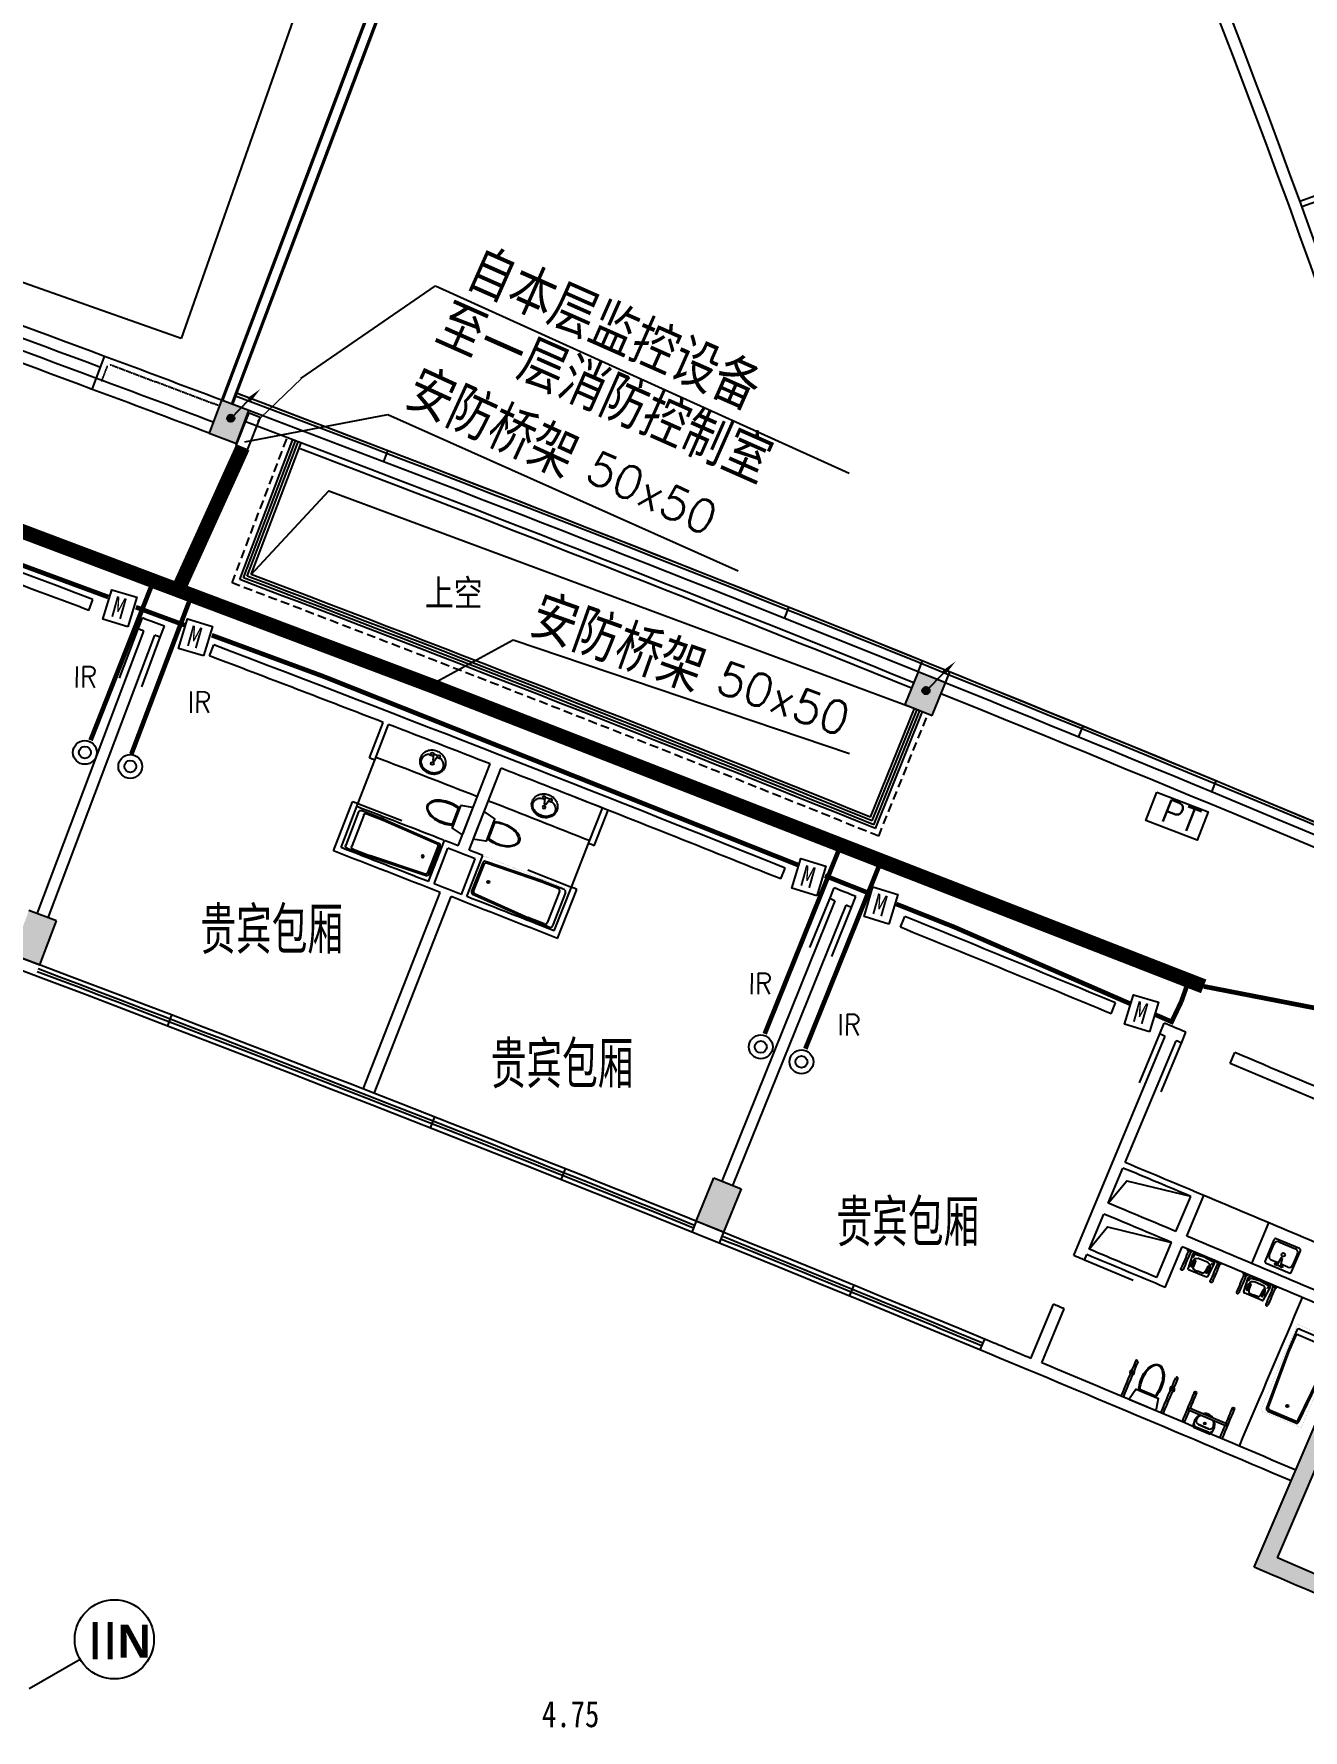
# Model space of a CAD drawing. Extents: x 23317406 to 24383751, y 42324270 to 43451021.
# Drawn here: x 24042480 to 24064115, y 42930306 to 42959219 of the extents above; entities that cross this region are included whole.
import ezdxf

# ---------------------------------------------------------------- set-up
doc = ezdxf.new("R2010")
doc.units = 0
doc.header["$MEASUREMENT"] = 0
for name, pattern in [('CENTER2', [1.125, 0.75, -0.125, 0.125, -0.125]), ('DASHED', [0.75, 0.5, -0.25]), ('T-BW-SF$0$DOT2', [3.175, 0, -3.175])]:
    doc.linetypes.add(name, pattern=pattern)
doc.layers.get('0').update_dxf_attribs({"linetype": 'CONTINUOUS'})
for name, color, linetype in [('双监探测管线', 3, 'CONTINUOUS'), ('场地', 5, 'CONTINUOUS'), ('墙', 7, 'CONTINUOUS'), ('柱填充', 8, 'CONTINUOUS'), ('柱形', 7, 'CONTINUOUS'), ('楼梯', 5, 'CONTINUOUS'), ('汉字', 7, 'CONTINUOUS'), ('电-强电平面-设备', 4, 'CONTINUOUS'), ('监控管线', 11, 'CONTINUOUS'), ('监控设备', 1, 'CONTINUOUS'), ('紧急按钮管线', 4, 'CONTINUOUS'), ('紧急按钮设备', 4, 'CONTINUOUS'), ('轴线', 1, 'CENTER2'), ('辅助件', 9, 'CONTINUOUS'), ('门禁管线', 6, 'CONTINUOUS'), ('门禁设备', 6, 'CONTINUOUS'), ('门窗', 7, 'CONTINUOUS')]:
    doc.layers.add(name, color=color, linetype=linetype)
doc.layers.get('轴线').off()
doc.styles.add('ATT', font='txt')
doc.styles.add('DIM_FONT', font='SIMPLEX', dxfattribs={"width": 0.8})
doc.styles.add('HZ', font='txt.shx', dxfattribs={"bigfont": 'hztxt.shx'})
doc.styles.add('HZTXT', font='txt', dxfattribs={"width": 0.9, "bigfont": 'HZTXT'})
doc.styles.add('IDQSTYLE', font='txt.shx', dxfattribs={"width": 0.7, "bigfont": 'hztxt.shx'})
doc.styles.add('KSHZ', font='ROMANS.shx', dxfattribs={"height": 800, "bigfont": 'dfhz.shx'})
doc.styles.add('Q1', font='SimSun.ttf', dxfattribs={"width": 0.8, "height": 450})
doc.styles.add('T-SG-01$0$Arial', font='ARIALBD.TTF')

# ---------------------------------------------------------------- blocks, each defined once
blk = doc.blocks.new('A$C3C4F7BE9')
at = {"layer": '场地'}
for p, q in [((8126, 44745), (0, 4559)), ((0, 4559), (22543, 0))]:
    blk.add_line(p, q, dxfattribs=at)
blk = doc.blocks.new('M100')
at = {"layer": '门窗'}
blk.add_line((0, 1000), (0, 0), dxfattribs=at)
blk = doc.blocks.new('A$C796C74AC')
at = {"layer": '辅助件'}
for p, q in [((92, 255), (219, 560)), ((159, 333), (184, 394)), ((186, 400), (184, 394)), ((212, 461), (186, 400)), ((241, 568), (476, 495)), ((364, 448), (270, 480)), ((276, 494), (367, 463)), ((334, 505), (287, 520)), ((431, 292), (331, 117)), ((516, 461), (373, 115)), ((439, 497), (431, 478)), ((484, 486), (431, 292)), ((431, 478), (457, 467)), ((457, 467), (465, 486)), ((476, 495), (516, 461)), ((518, 517), (541, 573)), ((320, 119), (103, 233)), ((214, 216), (170, 238)), ((181, 264), (267, 222)), ((276, 234), (186, 279)), ((298, 157), (306, 176)), ((324, 146), (298, 157)), ((312, 18), (334, 74)), ((373, 115), (320, 119)), ((332, 165), (324, 146))]:
    blk.add_line(p, q, dxfattribs=at)
for points in [[(159, 333), (157, 319), (160, 305), (169, 292), (182, 281), (186, 279)], [(270, 480), (253, 483), (236, 481), (223, 475), (213, 464), (212, 461)], [(241, 568), (234, 569), (228, 568), (222, 565), (219, 561), (219, 560)], [(287, 520), (281, 522), (275, 521), (270, 519), (267, 516), (265, 511), (265, 506), (268, 501), (272, 497), (276, 494)], [(410, 405), (408, 434), (394, 462), (371, 486), (340, 503), (334, 505)], [(344, 230), (405, 376), (410, 405)], [(364, 448), (368, 448), (371, 449), (373, 451), (374, 453), (374, 456), (373, 459), (371, 461), (368, 463), (367, 463)], [(92, 255), (91, 249), (93, 244), (96, 238), (102, 234), (103, 233)], [(181, 264), (175, 266), (169, 265), (164, 263), (161, 260), (159, 255), (159, 250), (162, 245), (166, 241), (170, 238)], [(214, 216), (248, 204), (282, 203), (312, 211), (344, 230), (344, 230)], [(267, 222), (270, 221), (273, 221), (276, 222), (278, 223), (280, 225), (280, 228), (279, 231), (277, 233), (276, 234)]]:
    blk.add_lwpolyline(points, dxfattribs=at)
for centre, radius, start, end in [((225, 671), 20, 67.5537, 247.5537), ((-206889, -500675), 542423, 67.51887, 67.55372), ((-206889, -500675), 542463, 67.51887, 67.55372), ((550, 569), 10, 67.5178, 157.5062), ((527, 513), 10, 157.5062, 247.5178), ((-206889, -500675), 542403, 67.51677, 67.51781), ((-206889, -500675), 542483, 67.51677, 67.51781), ((18, 172), 20, 67.5537, 247.5537), ((-206889, -500675), 541883, 67.51888, 67.55377), ((-206889, -500675), 541923, 67.51888, 67.55377), ((321, 14), 10, 157.5062, 247.5178), ((-206889, -500675), 541863, 67.51677, 67.51782), ((344, 70), 10, 67.5178, 157.5062), ((-206889, -500675), 541943, 67.51677, 67.51782)]:
    blk.add_arc(centre, radius, start, end, dxfattribs=at)
blk = doc.blocks.new('WC-3')
for points in [[(382, 218, 0.033558), (397, 269, 0.056391), (412, 405, 0.056391), (397, 541, 0.070142), (358, 644, 0.106098), (290, 721, 0.162033), (225, 743, 0.162033), (161, 721, 0.106098), (93, 644, 0.070142), (54, 541, 0.056391), (38, 405, 0.056391), (54, 269, 0.033558), (69, 218)], [(55, 405, -0.056391), (70, 537, -0.070142), (108, 636, -0.106098), (170, 708, -0.162033), (225, 726, -0.162033), (280, 708, -0.106098), (343, 636, -0.070142), (381, 537, -0.056391), (396, 405, -0.056391), (381, 273, -0.027675), (369, 232), (81, 232, -0.027675), (70, 273, -0.056391)], [(-20, 24, 0.477064), (0, 0), (463, 0, 0.477064), (473, 12), (431, 207, 0.354037), (426, 211), (24, 211, 0.354037), (19, 207)]]:
    blk.add_lwpolyline(points, format="xyb", close=True)
blk = doc.blocks.new('13')
for p, q in [((1098, 345), (76, 299)), ((1100, 325), (105, 279)), ((1400, 325), (1100, 325)), ((1500, 345), (1102, 345)), ((1540, 305), (1540, -305)), ((40, 259), (40, -259)), ((70, 239), (70, -239)), ((1440, 285), (1440, -285)), ((105, -279), (1100, -325)), ((115, -279), (1100, -325)), ((76, -299), (1098, -345)), ((1400, -325), (1100, -325)), ((1500, -345), (1102, -345))]:
    blk.add_line(p, q)
at = {"const_width": 1.5}
for points in [[(1600, 375), (0, 375)], [(0, 375), (0, -375)], [(1600, -375), (1600, 375)], [(0, -375), (1600, -375)]]:
    blk.add_lwpolyline(points, dxfattribs=at)
for radius in [20, 16]:
    blk.add_circle((250, -11), radius)
for centre, start, end in [((80, 259), 96.2034, 180), ((1102, 305), 90, 96.2034), ((1400, 285), 0, 90), ((1500, 305), 0, 90), ((110, 239), 96.6325, 180), ((80, -259), 180, 263.7966), ((110, -239), 180, 263.3675), ((1400, -285), 270, 0), ((1102, -305), 263.7966, 270), ((1500, -305), 270, 0)]:
    blk.add_arc(centre, 40, start, end)
at = {"text_generation_flag": 2, "width": 0.8, "flags": 9}
for tag in ['XSIZE', 'YSIZE']:
    blk.add_attdef(tag, (800, 375), '', height=0.5, dxfattribs=at)
blk = doc.blocks.new('15PLAV04')
at = {"color": 0, "linetype": 'ByBlock'}
for p, q in [((2.5, -1.5), (2.5, 1.5)), ((7, 0.5), (3, 1.5)), ((4, 1.25), (4, 3.635323)), ((7, -0.5), (7, 0.5)), ((3, -1.5), (7, -0.5)), ((4, -3.628449), (4, -1.25))]:
    blk.add_line(p, q, dxfattribs=at)
blk.add_lwpolyline([(8, 9, 0.109452), (4.986152, 8.332258, 0.102376), (2.343146, 6.363961, 0.093737), (0.622313, 3.491319, 0.088426), (0, 0, 0.088426), (0.622313, -3.491319, 0.093737), (2.343146, -6.363961, 0.102376), (4.986152, -8.332258, 0.109452), (8, -9, 0.109452), (11.013848, -8.332258, 0.102376), (13.656854, -6.363961, 0.093737), (15.377687, -3.491319, 0.088426), (16, 0, 0.088426), (15.377687, 3.491319, 0.093737), (13.656854, 6.363961, 0.102376), (11.013848, 8.332258, 0.109452)], format="xyb", close=True, dxfattribs=at)
for centre in [(3, 2.5), (9, 0), (3, -2.5)]:
    blk.add_circle(centre, 1, dxfattribs=at)
for centre, radius, start, end in [((7, 3.635323), 3, 146.09549, 180), ((11.358035, 0.706347), 8.250845, 143.130102, 146.09549), ((9.915843, 1.787992), 6.448105, 118.911201, 143.130102), ((9, 3.446272), 4.553728, 90, 118.911201), ((9, 3.446272), 4.553728, 61.088799, 90), ((8.084157, 1.787992), 6.448105, 36.869898, 61.088799), ((6.641965, 0.706347), 8.250845, 17.257939, 36.869898), ((4.368267, 0), 10.631733, 0, 17.257939), ((4.368267, 0), 10.631733, 342.742061, 0), ((7, -3.628449), 3, 180, 212.259808), ((9.915843, -1.787992), 6.448105, 212.259808, 241.088799), ((9, -3.446272), 4.553728, 241.088799, 270), ((9, -3.446272), 4.553728, 270, 298.911201), ((8.084157, -1.787992), 6.448105, 298.911201, 323.130102), ((6.641965, -0.706347), 8.250845, 323.130102, 342.742061)]:
    blk.add_arc(centre, radius, start, end, dxfattribs=at)
at = {"color": 0, "linetype": 'ByBlock', "style": 'ATT'}
for tag, p, flags in [('ITEM', (0, -17.5), 3), ('ROOM_NUMBER', (0, -26.5), 1)]:
    blk.add_attdef(tag, p, '', height=6, dxfattribs=dict(at, flags=flags))
blk = doc.blocks.new('19')
at = {"color": 0, "linetype": 'ByBlock'}
for p, q in [((0, 215), (0, -215)), ((419, 245), (31, 245)), ((41, -31), (41, 31)), ((184, 10), (61, 31)), ((82, 26), (82, 153)), ((143, 215), (358, 215)), ((184, -10), (184, 10)), ((419, 153), (419, -153)), ((450, -215), (450, 215)), ((31, -245), (419, -245)), ((61, -31), (184, -10)), ((82, -153), (82, -26)), ((358, -215), (143, -215))]:
    blk.add_line(p, q, dxfattribs=at)
for centre, radius in [((51, 51), 20.5), ((245, 0), 30.7), ((51, -51), 20.5)]:
    blk.add_circle(centre, radius, dxfattribs=at)
for centre, radius, start, end in [((31, 215), 30.7, 90, 180), ((143, 153), 61.4, 90, 180), ((358, 153), 61.4, 0, 90), ((419, 215), 30.7, 0, 90), ((31, -215), 30.7, 180, 270), ((143, -153), 61.4, 180, 270), ((358, -153), 61.4, 270, 0), ((419, -215), 30.7, 270, 0)]:
    blk.add_arc(centre, radius, start, end, dxfattribs=at)
at = {"style": 'DIM_FONT', "width": 0.8, "flags": 9}
for tag in ['XSIZE', 'YSIZE']:
    blk.add_attdef(tag, (0, 0), '', height=0.5, dxfattribs=at)
blk = doc.blocks.new('A$C598A25E8')
at = {"layer": '监控设备', "color": 6}
blk.add_lwpolyline([(525, 73), (86, 0), (0, 518), (439, 591)], close=True, dxfattribs=at)
at = {"layer": '门禁设备', "style": 'Q1', "width": 0.9}
blk.add_text('M', height=360, rotation=10.6583, dxfattribs=at).set_placement((170, 101, -121))
blk = doc.blocks.new('A$C62181696')
at = {"layer": '监控管线'}
blk.add_lwpolyline([(0, 519), (936, 519), (936, 3), (0, 3)], close=True, dxfattribs=at)
at = {"layer": '门禁管线', "color": 6, "style": 'HZ'}
blk.add_text('PT', height=400, rotation=359.4412, dxfattribs=at).set_placement((206, 91, -121))
blk = doc.blocks.new('A$C28D63360')
at = {"layer": '监控管线'}
blk.add_blockref('A$C62181696', (0, 0), dxfattribs=at)
blk = doc.blocks.new('A$C4D2D6A25')
at = {"layer": '紧急按钮管线', "const_width": 80}
for points in [[(19921, 5685), (21002, 8425)], [(20616, 5448), (21642, 8156)], [(31413, 681), (32691, 3852)], [(32106, 426), (33384, 3597)]]:
    blk.add_lwpolyline(points, dxfattribs=at)
at = {"layer": '紧急按钮设备'}
for centre, radius in [((19824, 5478), 203), ((19824, 5478), 101), ((20598, 5239), 203), ((20598, 5239), 101), ((31346, 458), 203), ((31346, 458), 101), ((32039, 203), 203), ((32039, 203), 101)]:
    blk.add_circle(centre, radius, dxfattribs=at)
at = {"layer": '双监探测管线', "color": 4, "style": 'HZTXT', "width": 0.9}
for p in [(19627, 6584, -121), (21573, 6156, -121)]:
    blk.add_text('IR', height=360, rotation=359.4412, dxfattribs=at).set_placement(p)
at = {"layer": '紧急按钮管线', "color": 4, "style": 'HZTXT', "width": 0.9}
for p in [(31134, 1358, -121), (32647, 656, -121)]:
    blk.add_text('IR', height=360, rotation=359.4412, dxfattribs=at).set_placement(p)
blk = doc.blocks.new('*X408')
at = {"color": 0, "linetype": 'Continuous'}
for p, q in [((192.59, 446.72), (193.87, 448.01)), ((192.65, 446.36), (194.23, 447.94)), ((192.69, 447.24), (193.35, 447.91)), ((192.79, 446.07), (194.52, 447.8)), ((192.98, 445.84), (194.75, 447.61)), ((193.23, 445.66), (194.93, 447.37)), ((193.53, 445.54), (195.05, 447.06)), ((193.92, 445.51), (195.08, 446.67)), ((194.61, 445.77), (194.82, 445.99))]:
    blk.add_line(p, q, dxfattribs=at)
blk = doc.blocks.new('HC000749')
at = {"color": 0, "linetype": 'Continuous'}
blk.add_line((0, -0.06), (3.11, 3.12), dxfattribs=at)
blk.add_lwpolyline([(3.11, 3.12, 0.8, 0, 0), (5.06, 5, 0, 0, 0)], format="xyseb", dxfattribs=at)
blk.add_circle((0, 0), 0.625, dxfattribs=at)
at = {"color": 0, "linetype": 'Continuous', "xscale": 0.5, "yscale": 0.5, "zscale": 0.5}
blk.add_blockref('*X408', (-96.92, -223.38), dxfattribs=at)
at = {"color": 0, "style": 'IDQSTYLE', "width": 0.7}
blk.add_attdef('PSFHATT', (7.06, -0.63), '', height=2.5, dxfattribs=at)

msp = doc.modelspace()

# ---------------------------------------------------------------- hatches: boundary and pattern name
at = {"layer": '柱填充'}
for points in [[(24046145.31711, 42952799.80784), (24045677.49899, 42952976.29072), (24045465.68298, 42952414.92277), (24045933.5011, 42952238.43989)], [(24058017.20116, 42948157.32626), (24057553.5727, 42948344.53911), (24057328.91211, 42947788.18705), (24057792.54057, 42947600.9742)], [(24042863.09182, 42944099.83829), (24042395.27361, 42944276.32094), (24042112.90138, 42943527.8118), (24042580.71959, 42943351.32916)], [(24054070.85066, 42939721.35024), (24054534.57076, 42939534.10036), (24054235.0302, 42938792.29483), (24053771.40174, 42938979.50768)]]:
    msp.add_hatch(color=256, dxfattribs=at).paths.add_polyline_path(points)
h = msp.add_hatch(color=256, dxfattribs=at)
h.paths.add_polyline_path([(24066941.23413, 42933247.31928, -0.0001381073), (24067216.34237, 42933127.71824), (24067276.15923, 42933265.2753, -0.001380657), (24070023.52195, 42932060.94655), (24070417.18136, 42932952.94281, 0.0001378302), (24070142.72098, 42933074.06878), (24069870.18754, 42932456.5329, 0.0012426427), (24067395.79294, 42933540.38942), (24068452.55741, 42935970.56412, -0.0012432007), (24070940.13363, 42934880.93301), (24070667.60019, 42934263.39714, -0.0001375017), (24070942.06057, 42934142.27117), (24071608.25342, 42935651.80331, 0.000137087), (24071333.79304, 42935772.92928), (24071061.2596, 42935155.3934, 0.0012432635), (24068572.19113, 42936245.67824), (24069628.9556, 42938675.85294, -0.0012438156), (24072131.20569, 42937579.79352), (24071858.67225, 42936962.25764, -0.0001367621), (24072133.13263, 42936841.13167), (24072526.79204, 42937733.12794, 0.0023533792), (24067786.34128, 42939800.14041), (24067667.72903, 42939524.58436, -0.0008361643), (24069353.33673, 42938795.67614)])
h.paths.add_polyline_path([(24066565.33867, 42939997.67817, -0.0000910129), (24066749.10027, 42939919.01441), (24066867.21061, 42940194.78596, 0.000227582), (24066407.40136, 42940391.47025), (24063282.80074, 42933081.24638, -0.0016570871), (24066578.29589, 42931660.44295), (24066937.19704, 42932485.7853, 0.0001382559), (24066662.14787, 42932605.36064), (24066422.93109, 42932055.11037, 0.0013802046), (24063676.55681, 42933239.16897)])

# ---------------------------------------------------------------- linework, layer by layer
msp.add_line((24042401.08608, 42931014.39824), (24043267.11148, 42931514.39824))
at = {"color": 2}
msp.add_circle((24043851.67863, 42931851.89824), 675, dxfattribs=at)
at = {"layer": '墙'}
for p, q in [((24064060.58287, 42956370.04387), (24080317.23825, 42962286.98253)), ((24043474.99013, 42953160.66214), (24043684.386, 42953722.93731)), ((24043416.84086, 42949392.59288), (24043487.06951, 42949579.85723)), ((24044259.27121, 42949075.87358), (24044329.80665, 42949263.02259)), ((24042534.80116, 42944222.17546), (24044352.8425, 42949040.59734)), ((24042721.92841, 42944151.58231), (24044539.96581, 42948969.99374)), ((24044633.51782, 42948934.66639), (24044704.18956, 42949121.76397)), ((24045475.19606, 42948615.95378), (24045546.17433, 42948802.93529)), ((24057514.58563, 42947713.20243), (24057514.58902, 42947713.21084)), ((24048199.11406, 42946876.93806), (24048433.35071, 42947483.26813)), ((24048292.39528, 42946840.90178), (24048526.63193, 42947447.23185)), ((24049713.32873, 42945377.20394), (24050258.98651, 42946774.43609)), ((24049899.62634, 42945304.44957), (24050445.28412, 42946701.68172)), ((24047586.49727, 42945291.15728), (24047910.8238, 42946130.68828)), ((24047715.81477, 42945348.40222), (24048004.10502, 42946094.652)), ((24051936.44118, 42945417.80112), (24052175.10642, 42946022.4017)), ((24052029.45632, 42945381.08352), (24052268.12157, 42945985.6841)), ((24049207.59042, 42944769.43503), (24049480.03606, 42945468.20064)), ((24049300.75917, 42944733.10894), (24049536.87872, 42945338.7058)), ((24049859.63205, 42944514.79475), (24050132.8441, 42945213.26105)), ((24049766.5032, 42944551.22302), (24050003.28698, 42945156.56048)), ((24055210.99037, 42944813.85695), (24055285.51426, 42944999.4538)), ((24051348.95955, 42943929.55874), (24051642.70036, 42944673.67993)), ((24051405.2571, 42943799.82599), (24051735.71551, 42944636.96233)), ((24056045.90111, 42944477.81521), (24056120.72906, 42944663.28968)), ((24048094.54398, 42941232.08192), (24049404.12265, 42944585.43906)), ((24048280.8416, 42941159.32755), (24049590.42027, 42944512.68469)), ((24054210.07741, 42939665.13055), (24056138.63494, 42944440.3928)), ((24054395.52879, 42939590.24541), (24056324.08215, 42944365.49731)), ((24056416.79552, 42944328.02424), (24056491.75854, 42944513.44416)), ((24057250.90845, 42943990.00704), (24057326.17524, 42944175.30386)), ((24060841.24286, 42942516.82793), (24060917.81719, 42942701.58824)), ((24061672.38161, 42942171.56226), (24061749.25863, 42942356.19683)), ((24060206.57413, 42938394.83249), (24061764.69539, 42942133.11535)), ((24061083.67902, 42939979.34728), (24061949.30195, 42942056.17109)), ((24062041.59471, 42942017.67375), (24062118.6062, 42942202.25227)), ((24062871.91382, 42941670.44158), (24062949.22769, 42941854.89364)), ((24063282.80074, 42933081.24638), (24066407.40136, 42940391.47025)), ((24063676.55681, 42933239.16897), (24066565.33867, 42939997.67817)), ((24060795.13805, 42939287.07268), (24061045.20689, 42939887.044)), ((24061948.62584, 42938804.49882), (24062200.28703, 42939403.80397)), ((24062133.02743, 42938727.06461), (24062423.40572, 42939418.57055)), ((24060468.12494, 42938502.4948), (24060718.19379, 42939102.46612)), ((24061619.53044, 42938020.79209), (24061871.19163, 42938620.09724)), ((24061765.21492, 42937851.15709), (24062055.59321, 42938542.66303)), ((24060391.18068, 42938317.88823), (24060429.65281, 42938410.19152)), ((24059475.60366, 42936641.07017), (24059860.32496, 42937564.10297)), ((24059660.21021, 42936564.12591), (24060044.93151, 42937487.15871)), ((24058682.29051, 42936970.8168), (24058605.67231, 42936786.07468))]:
    msp.add_line(p, q, dxfattribs=at)
at = {"layer": '墙', "ltscale": 5000}
for start, end in [(67.1172342395, 67.1172342395), (66.2587266313, 66.2587266313), (64.4772342395, 64.4772342395), (64.9387266313, 64.9387266313)]:
    msp.add_arc((23850578.58196, 42857442.58139), 533172.67138, start, end, dxfattribs=at)
at = {"layer": '墙'}
for centre, radius, start, end in [((23850634.74669, 42857737.27781), 530172.67138, 79.4743453394, 79.4743453394), ((23850639.30178, 42857736.37231), 530172.67138, 78.1227654233, 78.1227654233), ((23850644.55659, 42857735.23786), 530172.67138, 77.5606287088, 77.5606287088), ((23850649.0789, 42857734.18074), 530172.67138, 76.2090487927, 76.2090487927), ((23891114.49993, 42893263.19088), 184100, 16.0666463791, 27.0993457906), ((23891114.49993, 42893263.19088), 183900, 16.1174570683, 27.0427626999), ((23850578.58196, 42435190.26996), 553322.67138, 69.3538866954, 69.5742579528), ((23850578.58196, 42435190.26996), 552922.67138, 69.3538866954, 69.5742579528), ((23850578.58196, 42435190.26996), 549372.67138, 69.4427446372, 70.5332162336), ((23850578.58196, 42435190.26996), 552722.67138, 69.3538962623, 69.5742579528), ((23850578.58196, 42435190.26996), 553322.67138, 68.0338710007, 69.3020749464), ((23850578.58196, 42435190.26996), 553122.67138, 68.033879448, 69.3020749464), ((23850578.58196, 42435190.26996), 549172.67138, 69.4427446372, 69.7732236712), ((23850578.58196, 42435190.26996), 549372.67138, 69.3071142188, 69.3488466521), ((23850578.58196, 42435190.26996), 549172.67138, 69.3384135438, 69.3488466521), ((23850578.58196, 42435190.26996), 549172.67138, 69.3071142188, 69.3175473271), ((23850578.58196, 42435190.26996), 549372.67138, 68.1227446374, 69.2132162336), ((23850578.58196, 42435190.26996), 549172.67138, 68.8827371997, 69.2132162336), ((23850578.58196, 42435190.26996), 553322.67138, 66.713320788, 67.9826401011), ((23850578.58196, 42435190.26996), 553122.67138, 66.713874537, 67.9820864331), ((23850578.58196, 42435190.26996), 549172.67138, 68.6784135438, 68.8723040914), ((23850578.58196, 42435190.26996), 548522.67138, 68.8722979098, 68.8827429053), ((23850578.58196, 42435190.26996), 549172.67138, 68.4636567795, 68.6575473271), ((23850578.58196, 42435190.26996), 549172.67138, 68.1227446374, 68.5532162336), ((23850578.58196, 42435190.26996), 547722.67138, 68.8722902815, 68.8827510096), ((23850578.58196, 42435190.26996), 547672.67138, 68.6784421186, 68.7046393657), ((23850578.58196, 42435190.26996), 546822.67138, 68.6784135438, 68.8827596181), ((23850578.58196, 42435190.26996), 546922.67138, 68.7046465388, 68.8722826309), ((23850578.58196, 42435190.26996), 547572.67138, 68.6417841436, 68.6941767272), ((23850578.58196, 42435190.26996), 547672.67138, 68.6313215052, 68.6575187522), ((23850578.58196, 42435190.26996), 548522.67138, 68.4532174895, 68.4636629611), ((23850578.58196, 42435190.26996), 546922.67138, 68.6417903614, 68.6941705094), ((23850578.58196, 42435190.26996), 547722.67138, 68.4532098612, 68.4636705894), ((23850578.58196, 42435190.26996), 549372.67138, 67.9871142189, 68.0288466522), ((23850578.58196, 42435190.26996), 546822.67138, 68.4532012527, 68.6575473271), ((23850578.58196, 42435190.26996), 546922.67138, 68.46367824, 68.6313143321), ((23850578.58196, 42435190.26996), 549172.67138, 68.0184135438, 68.0288466521), ((23850578.58196, 42435190.26996), 549172.67138, 67.9871142188, 67.9975473271), ((23850578.58196, 42435190.26996), 549172.67138, 67.9871142189, 67.9975473272), ((23850578.58196, 42435190.26996), 549372.67138, 67.4883253184, 67.8932162338), ((23850578.58196, 42435190.26996), 549172.67138, 67.4883253184, 67.8932162338), ((23850578.58196, 42435190.26996), 549372.67138, 67.3526948999, 67.3944273333), ((23850578.58196, 42435190.26996), 549172.67138, 67.383994225, 67.3944273333), ((23850578.58196, 42435190.26996), 549172.67138, 67.3526948999, 67.3631280083), ((23850578.58196, 42435190.26996), 549372.67138, 66.8150100008, 67.2587969148), ((23850578.58196, 42435190.26996), 549172.67138, 66.867171744, 67.2587969148), ((23850578.58196, 42435190.26996), 546922.67138, 67.2109357943, 67.3630707016), ((23850578.58196, 42435190.26996), 546822.67138, 67.2318897689, 67.3630707016), ((23850578.58196, 42435190.26996), 546172.67138, 67.2319022387, 67.3630707016), ((23850578.58196, 42435190.26996), 545972.67138, 67.2319060815, 67.3630668588), ((23850578.58196, 42435190.26996), 545972.67138, 66.8672328935, 67.2109175658), ((23850578.58196, 42435190.26996), 546172.67138, 66.8672290507, 67.2109214087), ((23850578.58196, 42435190.26996), 545122.67138, 67.3630504953, 67.3840717379), ((23850578.58196, 42435190.26996), 545222.67138, 67.2109031301, 67.363052423), ((23850578.58196, 42435190.26996), 545322.67138, 67.2319185902, 67.3630543501), ((23850578.58196, 42435190.26996), 544222.67138, 67.3630331135, 67.3840717379), ((23850578.58196, 42435190.26996), 543222.67138, 67.3841085004, 67.4747226659), ((23850578.58196, 42435190.26996), 543022.67139, 66.8672899041, 67.4747226661), ((23850578.58196, 42435190.26996), 543222.67138, 66.8672860194, 67.3630137328), ((23850578.58196, 42435190.26996), 541422.67138, 66.4875450392, 66.867321085), ((23850578.58196, 42435190.26996), 541722.67138, 66.519266064, 66.8355854575)]:
    msp.add_arc(centre, radius, start, end, dxfattribs=at)
at = {"layer": '柱填充', "linetype": 'T-BW-SF$0$DOT2', "ltscale": 10}
msp.add_line((24043638.49812, 42953313.17941), (24043743.19606, 42953594.317), dxfattribs=at)
msp.add_arc((23850578.58196, 42435190.26996), 553222.67138, 69.3538866954, 69.5639012225, dxfattribs=at)
at = {"layer": '柱形'}
for p, q in [((24045677.49899, 42952976.29072), (24045465.68298, 42952414.92277)), ((24046145.31711, 42952799.80784), (24045677.49899, 42952976.29072)), ((24045933.5011, 42952238.43989), (24046145.31711, 42952799.80784)), ((24045465.68298, 42952414.92277), (24045933.5011, 42952238.43989)), ((24057553.5727, 42948344.53911), (24057328.91211, 42947788.18705)), ((24058017.20116, 42948157.32626), (24057553.5727, 42948344.53911)), ((24057792.54057, 42947600.9742), (24058017.20116, 42948157.32626)), ((24057328.91211, 42947788.18705), (24057792.54057, 42947600.9742)), ((24042863.09182, 42944099.83829), (24042395.27361, 42944276.32094)), ((24042580.71959, 42943351.32916), (24042863.09182, 42944099.83829)), ((24042112.90138, 42943527.8118), (24042580.71959, 42943351.32916)), ((24063676.55681, 42933239.16897), (24066565.33867, 42939997.67817)), ((24053771.40174, 42938979.50768), (24054070.85066, 42939721.35024)), ((24054070.85066, 42939721.35024), (24054534.57076, 42939534.10036)), ((24054534.57076, 42939534.10036), (24054235.0302, 42938792.29483)), ((24054235.0302, 42938792.29483), (24053771.40174, 42938979.50768))]:
    msp.add_line(p, q, dxfattribs=at)
at = {"layer": '楼梯'}
for p, q in [((24046051.91735, 42949947.98131), (24046939.53384, 42952285.10282)), ((24046116.41211, 42949976.97141), (24046986.27628, 42952267.35049)), ((24056769.89701, 42945803.16894), (24057537.5527, 42947703.94564)), ((24056797.53494, 42945738.08327), (24057583.91032, 42947685.21142))]:
    msp.add_line(p, q, dxfattribs=at)
for radius, start, end in [(550622.67138, 68.0053790269, 69.2063010571), (550672.67138, 68.0105816077, 69.2010984764)]:
    msp.add_arc((23850578.58196, 42435190.26996), radius, start, end, dxfattribs=at)
at = {"layer": '汉字', "color": 0}
msp.add_lwpolyline([(24046180.90385, 42950005.95355), (24047508.06414, 42951432.76308), (24057468.01, 42947732.03145)], dxfattribs=at)
at = {"layer": '监控管线'}
for p, q in [((24047027.86208, 42953347.91148), (24049328.17192, 42954923.55957)), ((24049328.17192, 42954923.55957), (24056379.54737, 42951730.63694)), ((24046074.68809, 42952268.48312), (24048515.87383, 42952730.47112)), ((24048515.87383, 42952730.47112), (24054483.4792, 42950067.08129)), ((24050647.33242, 42948887.28801), (24049213.71918, 42948101.72111)), ((24056381.78805, 42946946.47465), (24050647.33242, 42948887.28801))]:
    msp.add_line(p, q, dxfattribs=at)
for points, const_width in [([(24022010.44391, 42957794.79523), (24035293.8893, 42953373.76359), (24049306.60062, 42948090.42008), (24062420.82273, 42942983.46359)], 250), ([(24044959.80014, 42949792.1139), (24046038.84806, 42952169.81091)], 250), ([(24065243.20528, 42942434.15532), (24062420.82273, 42942983.46359)], 80)]:
    msp.add_lwpolyline(points, dxfattribs=dict(at, const_width=const_width))
msp.add_lwpolyline([(24047051.79231, 42953355.52601, 20, 20, 0), (24046689.28239, 42953007.65986, 200, 0, 0), (24046276.68315, 42952611.72778, 0, 0, 0)], format="xyseb", dxfattribs=at)
at = {"layer": '监控管线', "color": 2}
msp.add_lwpolyline([(24046148.85442, 42952761.8188), (24046338.65094, 42952686.00807), (24046115.9937, 42952128.57293), (24045926.19719, 42952204.38367)], close=True, dxfattribs=at)
at = {"layer": '辅助件'}
for p, q in [((24063238.84054, 42938261.0417), (24063530.86393, 42938951.85452)), ((24062782.00138, 42935497.4951), (24062172.88453, 42935751.6145)), ((24062797.40255, 42935534.41127), (24062188.28571, 42935788.53067)), ((24062307.24885, 42935643.66565), (24062266.1456, 42935585.23715)), ((24062339.51809, 42935649.82076), (24062303.82985, 42935610.17083)), ((24062353.32442, 42935676.33621), (24062307.24885, 42935643.66565)), ((24062372.81417, 42935668.20522), (24062339.51809, 42935649.82076)), ((24062432.5757, 42935703.24685), (24062408.56123, 42935696.63323)), ((24062462.83297, 42935702.81942), (24062432.5757, 42935703.24685)), ((24062443.13516, 42935685.33241), (24062437.67719, 42935684.48624)), ((24062496.86288, 42935674.21441), (24062443.13516, 42935685.33241)), ((24062516.83666, 42935686.7183), (24062462.83297, 42935702.81942)), ((24062543.19271, 42935644.84758), (24062496.86288, 42935674.21441)), ((24062561.75909, 42935652.53098), (24062516.83666, 42935686.7183)), ((24062548.03651, 42935638.44509), (24062543.19271, 42935644.84758)), ((24062578.43942, 42935625.7612), (24062561.75909, 42935652.53098)), ((24062245.57093, 42935470.90902), (24062248.24561, 42935527.92709)), ((24062531.62822, 42935352.84637), (24062246.25156, 42935471.68776)), ((24062246.25156, 42935471.68776), (24062531.62822, 42935352.84637)), ((24062266.1456, 42935585.23715), (24062248.24561, 42935527.92711)), ((24062269.467, 42935489.2342), (24062250.32836, 42935539.15128)), ((24062269.467, 42935489.2342), (24062275.3382, 42935479.47272)), ((24062275.3382, 42935479.47272), (24062284.16434, 42935472.43803)), ((24062284.16434, 42935472.43803), (24062286.94303, 42935471.11729)), ((24062502.39317, 42935381.39589), (24062286.94303, 42935471.11729)), ((24062294.6709, 42935588.74992), (24062293.14347, 42935565.58842)), ((24062293.14347, 42935565.58842), (24062299.43179, 42935543.47995)), ((24062303.82985, 42935610.17083), (24062294.6709, 42935588.74992)), ((24062299.43179, 42935543.47995), (24062312.7774, 42935525.09113)), ((24062312.7774, 42935525.09113), (24062331.57063, 42935512.63991)), ((24062331.57063, 42935512.63991), (24062332.15462, 42935512.39324)), ((24062500.87728, 42935442.13089), (24062332.15462, 42935512.39324)), ((24062332.15462, 42935512.39324), (24062500.87728, 42935442.13089)), ((24062500.87728, 42935442.13089), (24062522.90338, 42935437.34064)), ((24062502.39317, 42935381.39589), (24062513.40622, 42935379.00076)), ((24062513.40622, 42935379.00076), (24062524.64615, 42935380.6291)), ((24062522.90338, 42935437.34064), (24062545.38323, 42935440.59732)), ((24062524.64615, 42935380.6291), (24062526.36373, 42935381.25262)), ((24062526.36373, 42935381.25262), (24062575.15701, 42935400.51864)), ((24062532.65073, 42935351.35838), (24062571.23712, 42935393.42149)), ((24062545.38323, 42935440.59732), (24062565.60545, 42935451.50813)), ((24062565.60545, 42935451.50813), (24062581.13093, 42935468.75707)), ((24062571.23712, 42935393.42149), (24062602.94341, 42935457.55782)), ((24062581.13093, 42935468.75707), (24062590.08706, 42935490.26365)), ((24062592.8727, 42935547.30958), (24062582.68606, 42935580.64809)), ((24062590.08706, 42935490.26365), (24062590.23073, 42935490.90292)), ((24062590.23073, 42935490.90292), (24062592.8727, 42935547.30958)), ((24062611.57726, 42935528.40666), (24062601.63266, 42935572.7437)), ((24062602.94341, 42935457.55782), (24062611.57726, 42935528.40666))]:
    msp.add_line(p, q, dxfattribs=at)
for points in [[(24060795.13805, 42939287.07268), (24061110.4941, 42939667.74144), (24062198.20474, 42939404.67512)], [(24060468.12494, 42938502.4948), (24060783.481, 42938883.16356), (24061871.19163, 42938620.09724)]]:
    msp.add_lwpolyline(points, dxfattribs=at)
for centre, radius in [((24061201.69979, 42936404.77097), 20.02529), ((24061885.15615, 42936117.01659), 20.02529), ((24062277.78643, 42936054.79107), 20), ((24062923.6705, 42935784.91376), 20), ((24062439.60289, 42935533.92534), 16.17404)]:
    msp.add_circle(centre, radius, dxfattribs=at)
for centre, radius, start, end in [((23850578.58196, 42435190.26996), 548572.67138, 68.6784135438, 68.8722983858), ((23850578.58196, 42435190.26996), 547672.67138, 68.7066679019, 68.872289804), ((23850578.58196, 42435190.26996), 548572.67138, 68.4636624851, 68.6575473271), ((23850578.58196, 42435190.26996), 546922.67138, 66.8672146651, 67.2109357943), ((24567752.9832, 42721786.79736), 547972.67138, 156.7974914525, 157.0850978952), ((24561419.63486, 42726580.8706), 542462.67138, 157.2225324985, 157.2911890815), ((24561419.63486, 42726580.8706), 542422.67138, 157.2225324985, 157.2911890815), ((24061279.0964, 42936589.18834), 20, 337.222532499, 157.222532499), ((24061201.69979, 42936404.77097), 40.02529, 97.220923257, 217.266391942), ((24061201.69979, 42936404.77097), 40.02529, 277.224585317, 37.262729883), ((23562226.5152, 43147269.3177), 542422.67138, 337.0438839072, 337.1125404902), ((23562226.5152, 43147269.3177), 542462.67138, 337.0438839072, 337.1125404902), ((24061962.97458, 42936301.25636), 20, 337.112540489, 157.112540489), ((24061885.15615, 42936117.01659), 40.02529, 97.072343106, 217.110487672), ((24061885.15615, 42936117.01659), 40.02529, 277.068681046, 37.114149731), ((24563827.68809, 42726486.31727), 543592.67138, 157.322792782, 157.3808103142), ((24563827.68809, 42726486.31727), 543552.67138, 157.322792782, 157.3523267369), ((24563827.68809, 42726486.31727), 543552.67138, 157.3565431298, 157.3808095379), ((24062180.58478, 42935770.07273), 20, 67.353380835, 247.355489031), ((24563827.68809, 42726486.31727), 542852.67138, 157.322792782, 157.3807959454), ((24563827.68809, 42726486.31727), 542892.67138, 157.322792782, 157.3523241745), ((24563827.68809, 42726486.31727), 542892.67138, 157.3565456919, 157.3807967232), ((24062789.70162, 42935515.95333), 20, 247.354434933, 67.354434933)]:
    msp.add_arc(centre, radius, start, end, dxfattribs=at)
msp.add_point((24062439.60289, 42935533.92534), dxfattribs=at)
at = {"layer": '门禁管线', "const_width": 80}
for points in [[(24033484.63944, 42953386.14855), (24034178.06676, 42953151.9663), (24043746.13325, 42949621.13135)], [(24044217.51988, 42949447.17892), (24045063.56641, 42949134.96844)], [(24045511.69116, 42948969.60018), (24047411.95246, 42948268.36038), (24055508.58421, 42945051.45395)], [(24055964.56837, 42944870.28498), (24056744.47483, 42944560.4171)], [(24056744.47483, 42944560.4171), (24056749.003, 42944558.618)], [(24056796.82654, 42944539.61703), (24056799.18502, 42944538.67997)], [(24057179.98668, 42944387.38208), (24058165.2196, 42943995.93509), (24061167.98516, 42942687.50036)], [(24062040.65757, 42942726.7528), (24062134.93413, 42942993.17589)], [(24061602.1516, 42942498.31527), (24061874.41131, 42942379.67995), (24062040.65757, 42942726.7528)]]:
    msp.add_lwpolyline(points, dxfattribs=at)
at = {"layer": '门窗'}
for p, q in [((24060874.93955, 42993254.60779), (24045677.50884, 42952976.31683)), ((24060900.71509, 42993266.26729), (24045696.22117, 42952969.25647)), ((24061106.91084, 42993359.5207), (24045845.91588, 42952912.76315)), ((24061132.68424, 42993371.17455), (24045864.6282, 42952905.70279)), ((24064094.78489, 42956276.07461), (24080257.51765, 42962158.82824)), ((24045987.42097, 42949918.98696), (24046892.78841, 42952302.84723)), ((24046180.90526, 42950005.95726), (24047033.0157, 42952249.59024)), ((24048509.23392, 42952114.6404), (24048437.71719, 42951927.86417)), ((24055277.36558, 42949256.78963), (24055351.35452, 42949442.60039)), ((24057553.5727, 42948344.53911), (24057628.24329, 42948530.10426)), ((24058017.42813, 42948157.23805), (24058092.40306, 42948342.65315)), ((24056742.25738, 42945868.2504), (24057491.1909, 42947722.66952)), ((24056825.17117, 42945672.99338), (24057630.27212, 42947666.48755)), ((24060288.54148, 42947233.02472), (24060364.3373, 42947418.10577)), ((24048004.10502, 42946094.652), (24048292.39528, 42946840.90178)), ((24062628.1078, 42946485.17703), (24062551.49402, 42946300.43307)), ((24051642.70036, 42944673.67993), (24051936.44117, 42945417.80111)), ((24044826.12242, 42942495.66489), (24044754.60569, 42942308.88867)), ((24049306.53082, 42940757.35062), (24049233.36453, 42940571.21439)), ((24051466.93529, 42939687.53569), (24051540.92422, 42939873.34645)), ((24053771.38544, 42938979.46726), (24053696.57531, 42938793.98561)), ((24054235.01376, 42938792.22437), (24054160.03293, 42938606.81166)), ((24056384.86611, 42937701.35943), (24056461.22878, 42937887.8119))]:
    msp.add_line(p, q, dxfattribs=at)
at = {"layer": '门窗', "linetype": 'DASHED', "ltscale": 300}
for p, q in [((24045858.42339, 42949860.98553), (24046799.30355, 42952338.35189)), ((24056880.43852, 42945542.80098), (24057722.99573, 42947629.0398))]:
    msp.add_line(p, q, dxfattribs=at)
at = {"layer": '门窗'}
for centre, radius, start, end in [((23850578.58196, 42435190.26996), 553322.67138, 69.5742579528, 70.4017029181), ((23850578.58196, 42435190.26996), 553122.67138, 69.5742579528, 70.4017029181), ((23850578.58196, 42435190.26996), 552722.67138, 69.5742579528, 70.4017029181), ((23850578.58196, 42435190.26996), 552922.67138, 69.5742579528, 70.4017029181), ((23850578.58196, 42435190.26996), 543022.67139, 67.4747226661, 72.5013230123), ((23850578.58196, 42435190.26996), 553472.67138, 65.3938664848, 69.333156459), ((23850578.58196, 42435190.26996), 553522.67138, 65.3420921907, 69.3331559907), ((23850590.79133, 42435185.3392), 553522.67138, 66.6893430493, 69.32934305), ((23850578.58196, 42435190.26996), 553022.67138, 68.0338836493, 69.1933391728), ((23850578.58196, 42435190.26996), 550572.67138, 68.0001755012, 69.2115045829), ((23850578.58196, 42435190.26996), 550722.67138, 68.0157832438, 69.1958968403), ((23850578.58196, 42435190.26996), 543222.67138, 67.4747226661, 70.6216018835), ((23850578.58196, 42435190.26996), 543097.67138, 68.0343494821, 69.3015712888), ((23850578.58196, 42435190.26996), 543147.67138, 68.0343494821, 69.3015712888), ((23850578.58196, 42435190.26996), 543097.67138, 67.4747226661, 67.9816124645), ((23850578.58196, 42435190.26996), 543147.67138, 67.4747226661, 67.9816124645)]:
    msp.add_arc(centre, radius, start, end, dxfattribs=at)
at = {"layer": '门窗', "linetype": 'DASHED', "ltscale": 300}
msp.add_arc((23850578.58196, 42435190.26996), 550472.67138, 67.9897656137, 69.2219144704, dxfattribs=at)

# ---------------------------------------------------------------- block references
at = {"layer": '场地', "xscale": -1, "rotation": 329.2159608708006}
msp.add_blockref('A$C3C4F7BE9', (24042657.7844, 42950113.24273), dxfattribs=at)
at = {"layer": '电-强电平面-设备', "xscale": 100, "yscale": 100, "zscale": 100}
for p in [(24045834.75335, 42952667.45625), (24057687.01594, 42948024.19271)]:
    msp.add_blockref('HC000749', p, dxfattribs=at)
at = {"layer": '监控管线'}
msp.add_blockref('A$C4D2D6A25', (24023524.79824, 42941493.59356), dxfattribs=at)
at = {"layer": '监控管线', "rotation": 338.9919403097564}
msp.add_blockref('A$C28D63360', (24061435.47743, 42945807.46217), dxfattribs=at)
at = {"layer": '轴线', "ltscale": 1500, "xscale": -1, "rotation": 224.6737277221976}
msp.add_blockref('A$C796C74AC', (24061918.06089, 42938274.27539), dxfattribs=at)
at = {"layer": '轴线', "ltscale": 1500, "rotation": 89.5533081957388}
msp.add_blockref('A$C796C74AC', (24063669.31687, 42937535.00275), dxfattribs=at)
at = {"layer": '辅助件', "yscale": 25, "zscale": 25}
for p, xscale, rotation in [((24049352.58217, 42946992.75835), 25, 248.8323431780042), ((24051259.75619, 42946247.95417), -25, 68.50361769284565)]:
    msp.add_blockref('15PLAV04', p, dxfattribs=dict(at, xscale=xscale, rotation=rotation))
at = {"layer": '辅助件'}
for name, p, xscale, rotation in [('13', (24049342.71665, 42945119.2477), -1, 338.9039811879942), ('WC-3', (24049981.56161, 42945514.66465), -1, 248.6311971455726), ('WC-3', (24061583.61103, 42935759.83795), -0.9999999999999997, 337.6438060447041)]:
    msp.add_blockref(name, p, dxfattribs=dict(at, xscale=xscale, rotation=rotation))
for name, p, rotation in [('WC-3', (24049795.54084, 42945587.31091), 68.70476372527726), ('13', (24049997.33576, 42944863.60084), 338.4319796828567), ('19', (24063681.33261, 42938182.36648), 67.0390752295404), ('13', (24063736.04185, 42935605.99362), 66.88599079356828)]:
    msp.add_blockref(name, p, dxfattribs=dict(at, rotation=rotation))
at = {"layer": '门禁设备', "color": 6, "rotation": 333.5977683912689}
for p in [(24043579.06213, 42949281.06262), (24044869.86188, 42948783.54315), (24055325.46117, 42944696.87541), (24056553.34461, 42944213.90516), (24060994.77181, 42942377.82321)]:
    msp.add_blockref('A$C598A25E8', p, dxfattribs=at)
at = {"layer": '门窗'}
for p, xscale, yscale, zscale, rotation in [((24044259.27121, 42949075.87358), 0.9000000000000001, 0.9000000000000001, 0.9000000000000001, 159.1936723916806), ((24044633.51782, 42948934.66639), -0.9000000000000001, 0.9000000000000001, 0.9000000000000001, 159.4622884791719), ((24048004.10503, 42946094.652), -0.8, 0.8, 0.8, 248.8828438357958), ((24051642.70037, 42944673.67993), 0.8, 0.8, 0.8, 68.453117035054), ((24056045.90111, 42944477.81521), 0.9000000000000001, 0.9000000000000001, 0.9000000000000001, 157.8736723916613), ((24056416.79552, 42944328.02424), -0.9000000000000001, 0.9000000000000001, 0.9000000000000001, 158.1422884791527), ((24061672.38161, 42942171.56226), 0.9000000000000001, 0.9000000000000001, 0.9000000000000001, 157.239253072855), ((24062041.59471, 42942017.67375), -0.9000000000000001, 0.9000000000000001, 0.9000000000000001, 157.5078691603351), ((24060391.18068, 42938317.88823), 0.9, 0.9, 0.9, 247.2208498002949)]:
    msp.add_blockref('M100', p, dxfattribs=dict(at, xscale=xscale, yscale=yscale, zscale=zscale, rotation=rotation))

# ---------------------------------------------------------------- texts
at = {"color": 3, "style": 'T-SG-01$0$Arial'}
for s, height, p in [('Ⅱ', 637.5, (24043215.88354, 42931509.32912)), ('N', 562.5, (24043907.32123, 42931540.82899))]:
    msp.add_text(s, height=height, dxfattribs=at).set_placement(p)
at = {"layer": '汉字', "color": 0, "style": 'Q1', "width": 0.8}
for s, p in [('上空', (24049145.80186, 42949467.01975)), ('4.75', (24051139.0133, 42930354.82844))]:
    msp.add_text(s, height=450, dxfattribs=at).set_placement(p)
at = {"layer": '汉字', "style": 'KSHZ', "width": 0.8}
for p in [(24045317.57988, 42943536.20547), (24050267.37456, 42941247.00673), (24056160.6511, 42938551.95768)]:
    msp.add_text('贵宾包厢', height=800, dxfattribs=at).set_placement(p)
at = {"layer": '监控管线', "style": 'KSHZ'}
msp.add_text('至一层消防控制室', height=800, rotation=336.128017056, dxfattribs=at).set_placement((24049262.42197, 42953955.63545))
at = {"layer": '监控管线', "attachment_point": 1, "style": 'KSHZ'}
for s, insert, char_height, rotation in [('{自本层监控设备}', (24050101.6585, 42955628.20662), 800, 336.128017056), ('安防桥架', (24049076.91548, 42953581.44546), 800, 335.315214782), ('50x50', (24052076.45403, 42952136.29689), 560, 335.315214782), ('安防桥架', (24051139.28935, 42949718.46767), 800, 340.418602053), ('50x50', (24054255.48773, 42948545.86644), 560, 340.418602053)]:
    msp.add_mtext(s, dxfattribs=dict(at, insert=insert, char_height=char_height, rotation=rotation))

doc.saveas('drawing.dxf')
